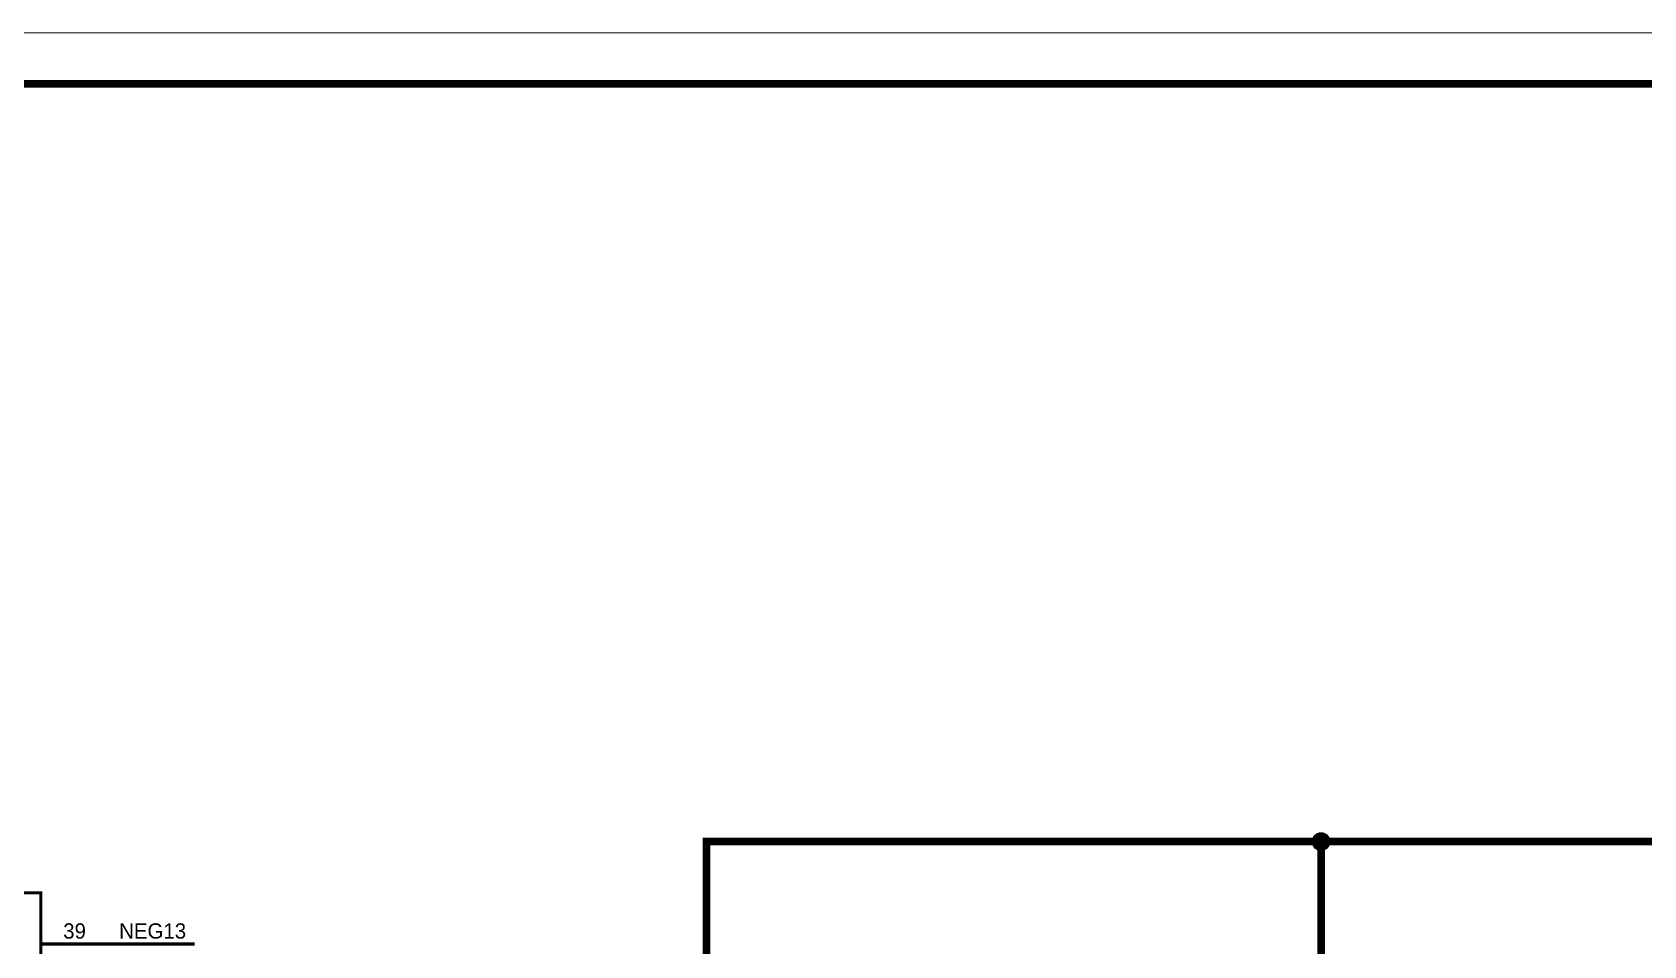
# Model space of a CAD drawing. Header units: millimetres. Extents: x 0 to 841, y 0 to 594.
# Drawn here: x 239.2 to 396.5, y 504.8 to 594 of the extents above; entities that cross this region are included whole.
import ezdxf

# ---------------------------------------------------------------- set-up
doc = ezdxf.new("R2010")
doc.units = ezdxf.units.MM
doc.layers.add('Sheet', color=255, linetype='Continuous')

msp = doc.modelspace()

# ---------------------------------------------------------------- linework, layer by layer
at = {"layer": 'Sheet'}
for points, const_width in [([(0.16, 594), (0.16, 0), (840.88, 0), (840.88, 594), (0.16, 594), (0.16, 594)], 0.0991), ([(0.16, 594), (0.16, 0), (840.88, 0), (840.88, 594), (0.16, 594), (0.16, 594)], 0.0991), ([(200.08, 509.99), (240.06, 509.99), (240.06, 409.99), (200.08, 409.99), (200.08, 509.99)], 0.3)]:
    msp.add_lwpolyline(points, close=True, dxfattribs=dict(at, const_width=const_width))
for points, const_width in [([(835.88, 589), (20.16, 589)], 0.749), ([(305.05, 470), (305.05, 470), (305.05, 515), (365.03, 515)], 0.749), ([(364.26, 515), (364.26, 515.04), (364.26, 515.07), (364.27, 515.11), (364.27, 515.15), (364.29, 515.18), (364.29, 515.23), (364.3, 515.26), (364.32, 515.29), (364.33, 515.32), (364.35, 515.35), (364.37, 515.39), (364.38, 515.42), (364.41, 515.45), (364.43, 515.48), (364.46, 515.51), (364.47, 515.54), (364.51, 515.56), (364.54, 515.59), (364.57, 515.6), (364.6, 515.63), (364.63, 515.65), (364.66, 515.66), (364.69, 515.68), (364.72, 515.7), (364.77, 515.71), (364.8, 515.73), (364.83, 515.73), (364.88, 515.74), (364.91, 515.74), (364.96, 515.76), (364.99, 515.76), (365.03, 515.76)], 0.3), ([(364.26, 515), (364.26, 515.04), (364.26, 515.07), (364.27, 515.11), (364.27, 515.15), (364.29, 515.18), (364.29, 515.23), (364.3, 515.26), (364.32, 515.29), (364.33, 515.32), (364.35, 515.35), (364.37, 515.39), (364.38, 515.42), (364.41, 515.45), (364.43, 515.48), (364.46, 515.51), (364.47, 515.54), (364.51, 515.56), (364.54, 515.59), (364.57, 515.6), (364.6, 515.63), (364.63, 515.65), (364.66, 515.66), (364.69, 515.68), (364.72, 515.7), (364.77, 515.71), (364.8, 515.73), (364.83, 515.73), (364.88, 515.74), (364.91, 515.74), (364.96, 515.76), (364.99, 515.76), (365.03, 515.76)], 0.3), ([(364.26, 515), (364.26, 515.04), (364.26, 515.07), (364.27, 515.11), (364.27, 515.15), (364.29, 515.18), (364.29, 515.23), (364.3, 515.26), (364.32, 515.29), (364.33, 515.32), (364.35, 515.35), (364.37, 515.39), (364.38, 515.42), (364.41, 515.45), (364.43, 515.48), (364.46, 515.51), (364.47, 515.54), (364.51, 515.56), (364.54, 515.59), (364.57, 515.6), (364.6, 515.63), (364.63, 515.65), (364.66, 515.66), (364.69, 515.68), (364.72, 515.7), (364.77, 515.71), (364.8, 515.73), (364.83, 515.73), (364.88, 515.74), (364.91, 515.74), (364.96, 515.76), (364.99, 515.76), (365.03, 515.76)], 0.3), ([(364.26, 515), (364.26, 515.04), (364.26, 515.07), (364.27, 515.11), (364.27, 515.15), (364.29, 515.18), (364.29, 515.23), (364.3, 515.26), (364.32, 515.29), (364.33, 515.32), (364.35, 515.35), (364.37, 515.39), (364.38, 515.42), (364.41, 515.45), (364.43, 515.48), (364.46, 515.51), (364.47, 515.54), (364.51, 515.56), (364.54, 515.59), (364.57, 515.6), (364.6, 515.63), (364.63, 515.65), (364.66, 515.66), (364.69, 515.68), (364.72, 515.7), (364.77, 515.71), (364.8, 515.73), (364.83, 515.73), (364.88, 515.74), (364.91, 515.74), (364.96, 515.76), (364.99, 515.76), (365.03, 515.76)], 0.3), ([(364.26, 515), (364.26, 515.04), (364.26, 515.07), (364.27, 515.11), (364.27, 515.15), (364.29, 515.18), (364.29, 515.23), (364.3, 515.26), (364.32, 515.29), (364.33, 515.32), (364.35, 515.35), (364.37, 515.39), (364.38, 515.42), (364.41, 515.45), (364.43, 515.48), (364.46, 515.51), (364.47, 515.54), (364.51, 515.56), (364.54, 515.59), (364.57, 515.6), (364.6, 515.63), (364.63, 515.65), (364.66, 515.66), (364.69, 515.68), (364.72, 515.7), (364.77, 515.71), (364.8, 515.73), (364.83, 515.73), (364.88, 515.74), (364.91, 515.74), (364.96, 515.76), (364.99, 515.76), (365.03, 515.76)], 0.3), ([(364.26, 515), (364.26, 515.04), (364.26, 515.07), (364.27, 515.11), (364.27, 515.15), (364.29, 515.18), (364.29, 515.23), (364.3, 515.26), (364.32, 515.29), (364.33, 515.32), (364.35, 515.35), (364.37, 515.39), (364.38, 515.42), (364.41, 515.45), (364.43, 515.48), (364.46, 515.51), (364.47, 515.54), (364.51, 515.56), (364.54, 515.59), (364.57, 515.6), (364.6, 515.63), (364.63, 515.65), (364.66, 515.66), (364.69, 515.68), (364.72, 515.7), (364.77, 515.71), (364.8, 515.73), (364.83, 515.73), (364.88, 515.74), (364.91, 515.74), (364.96, 515.76), (364.99, 515.76), (365.03, 515.76)], 0.3), ([(364.26, 515), (364.26, 515.04), (364.26, 515.07), (364.27, 515.11), (364.27, 515.15), (364.29, 515.18), (364.29, 515.23), (364.3, 515.26), (364.32, 515.29), (364.33, 515.32), (364.35, 515.35), (364.37, 515.39), (364.38, 515.42), (364.41, 515.45), (364.43, 515.48), (364.46, 515.51), (364.47, 515.54), (364.51, 515.56), (364.54, 515.59), (364.57, 515.6), (364.6, 515.63), (364.63, 515.65), (364.66, 515.66), (364.69, 515.68), (364.72, 515.7), (364.77, 515.71), (364.8, 515.73), (364.83, 515.73), (364.88, 515.74), (364.91, 515.74), (364.96, 515.76), (364.99, 515.76), (365.03, 515.76)], 0.3), ([(364.26, 515), (364.26, 515.04), (364.26, 515.07), (364.27, 515.11), (364.27, 515.15), (364.29, 515.18), (364.29, 515.23), (364.3, 515.26), (364.32, 515.29), (364.33, 515.32), (364.35, 515.35), (364.37, 515.39), (364.38, 515.42), (364.41, 515.45), (364.43, 515.48), (364.46, 515.51), (364.47, 515.54), (364.51, 515.56), (364.54, 515.59), (364.57, 515.6), (364.6, 515.63), (364.63, 515.65), (364.66, 515.66), (364.69, 515.68), (364.72, 515.7), (364.77, 515.71), (364.8, 515.73), (364.83, 515.73), (364.88, 515.74), (364.91, 515.74), (364.96, 515.76), (364.99, 515.76), (365.03, 515.76)], 0.3), ([(365.03, 514.24), (364.99, 514.24), (364.96, 514.24), (364.91, 514.25), (364.88, 514.25), (364.83, 514.27), (364.8, 514.27), (364.77, 514.28), (364.72, 514.3), (364.69, 514.31), (364.66, 514.33), (364.63, 514.34), (364.6, 514.36), (364.57, 514.39), (364.54, 514.41), (364.51, 514.44), (364.47, 514.45), (364.46, 514.48), (364.43, 514.52), (364.41, 514.55), (364.38, 514.58), (364.37, 514.61), (364.35, 514.64), (364.33, 514.67), (364.32, 514.7), (364.3, 514.73), (364.29, 514.76), (364.29, 514.81), (364.27, 514.84), (364.27, 514.89), (364.26, 514.92), (364.26, 514.95), (364.26, 515)], 0.3), ([(364.26, 515), (364.26, 515)], 0.3), ([(365.03, 514.24), (364.99, 514.24), (364.96, 514.24), (364.91, 514.25), (364.88, 514.25), (364.83, 514.27), (364.8, 514.27), (364.77, 514.28), (364.72, 514.3), (364.69, 514.31), (364.66, 514.33), (364.63, 514.34), (364.6, 514.36), (364.57, 514.39), (364.54, 514.41), (364.51, 514.44), (364.47, 514.45), (364.46, 514.48), (364.43, 514.52), (364.41, 514.55), (364.38, 514.58), (364.37, 514.61), (364.35, 514.64), (364.33, 514.67), (364.32, 514.7), (364.3, 514.73), (364.29, 514.76), (364.29, 514.81), (364.27, 514.84), (364.27, 514.89), (364.26, 514.92), (364.26, 514.95), (364.26, 515)], 0.3), ([(364.26, 515), (364.26, 515)], 0.3), ([(365.03, 514.24), (364.99, 514.24), (364.96, 514.24), (364.91, 514.25), (364.88, 514.25), (364.83, 514.27), (364.8, 514.27), (364.77, 514.28), (364.72, 514.3), (364.69, 514.31), (364.66, 514.33), (364.63, 514.34), (364.6, 514.36), (364.57, 514.39), (364.54, 514.41), (364.51, 514.44), (364.47, 514.45), (364.46, 514.48), (364.43, 514.52), (364.41, 514.55), (364.38, 514.58), (364.37, 514.61), (364.35, 514.64), (364.33, 514.67), (364.32, 514.7), (364.3, 514.73), (364.29, 514.76), (364.29, 514.81), (364.27, 514.84), (364.27, 514.89), (364.26, 514.92), (364.26, 514.95), (364.26, 515)], 0.3), ([(364.26, 515), (364.26, 515)], 0.3), ([(365.03, 514.24), (364.99, 514.24), (364.96, 514.24), (364.91, 514.25), (364.88, 514.25), (364.83, 514.27), (364.8, 514.27), (364.77, 514.28), (364.72, 514.3), (364.69, 514.31), (364.66, 514.33), (364.63, 514.34), (364.6, 514.36), (364.57, 514.39), (364.54, 514.41), (364.51, 514.44), (364.47, 514.45), (364.46, 514.48), (364.43, 514.52), (364.41, 514.55), (364.38, 514.58), (364.37, 514.61), (364.35, 514.64), (364.33, 514.67), (364.32, 514.7), (364.3, 514.73), (364.29, 514.76), (364.29, 514.81), (364.27, 514.84), (364.27, 514.89), (364.26, 514.92), (364.26, 514.95), (364.26, 515)], 0.3), ([(364.26, 515), (364.26, 515)], 0.3), ([(365.03, 514.24), (364.99, 514.24), (364.96, 514.24), (364.91, 514.25), (364.88, 514.25), (364.83, 514.27), (364.8, 514.27), (364.77, 514.28), (364.72, 514.3), (364.69, 514.31), (364.66, 514.33), (364.63, 514.34), (364.6, 514.36), (364.57, 514.39), (364.54, 514.41), (364.51, 514.44), (364.47, 514.45), (364.46, 514.48), (364.43, 514.52), (364.41, 514.55), (364.38, 514.58), (364.37, 514.61), (364.35, 514.64), (364.33, 514.67), (364.32, 514.7), (364.3, 514.73), (364.29, 514.76), (364.29, 514.81), (364.27, 514.84), (364.27, 514.89), (364.26, 514.92), (364.26, 514.95), (364.26, 515)], 0.3), ([(364.26, 515), (364.26, 515)], 0.3), ([(365.03, 514.24), (364.99, 514.24), (364.96, 514.24), (364.91, 514.25), (364.88, 514.25), (364.83, 514.27), (364.8, 514.27), (364.77, 514.28), (364.72, 514.3), (364.69, 514.31), (364.66, 514.33), (364.63, 514.34), (364.6, 514.36), (364.57, 514.39), (364.54, 514.41), (364.51, 514.44), (364.47, 514.45), (364.46, 514.48), (364.43, 514.52), (364.41, 514.55), (364.38, 514.58), (364.37, 514.61), (364.35, 514.64), (364.33, 514.67), (364.32, 514.7), (364.3, 514.73), (364.29, 514.76), (364.29, 514.81), (364.27, 514.84), (364.27, 514.89), (364.26, 514.92), (364.26, 514.95), (364.26, 515)], 0.3), ([(364.26, 515), (364.26, 515)], 0.3), ([(365.03, 514.24), (364.99, 514.24), (364.96, 514.24), (364.91, 514.25), (364.88, 514.25), (364.83, 514.27), (364.8, 514.27), (364.77, 514.28), (364.72, 514.3), (364.69, 514.31), (364.66, 514.33), (364.63, 514.34), (364.6, 514.36), (364.57, 514.39), (364.54, 514.41), (364.51, 514.44), (364.47, 514.45), (364.46, 514.48), (364.43, 514.52), (364.41, 514.55), (364.38, 514.58), (364.37, 514.61), (364.35, 514.64), (364.33, 514.67), (364.32, 514.7), (364.3, 514.73), (364.29, 514.76), (364.29, 514.81), (364.27, 514.84), (364.27, 514.89), (364.26, 514.92), (364.26, 514.95), (364.26, 515)], 0.3), ([(364.26, 515), (364.26, 515)], 0.3), ([(365.03, 514.24), (364.99, 514.24), (364.96, 514.24), (364.91, 514.25), (364.88, 514.25), (364.83, 514.27), (364.8, 514.27), (364.77, 514.28), (364.72, 514.3), (364.69, 514.31), (364.66, 514.33), (364.63, 514.34), (364.6, 514.36), (364.57, 514.39), (364.54, 514.41), (364.51, 514.44), (364.47, 514.45), (364.46, 514.48), (364.43, 514.52), (364.41, 514.55), (364.38, 514.58), (364.37, 514.61), (364.35, 514.64), (364.33, 514.67), (364.32, 514.7), (364.3, 514.73), (364.29, 514.76), (364.29, 514.81), (364.27, 514.84), (364.27, 514.89), (364.26, 514.92), (364.26, 514.95), (364.26, 515)], 0.3), ([(364.26, 515), (364.26, 515)], 0.3), ([(365.03, 470), (365.03, 515), (420, 515), (479.99, 515), (479.99, 449.99)], 0.749), ([(365.03, 515.76), (365.03, 515.76)], 0.3), ([(365.03, 515.76), (365.08, 515.76), (365.11, 515.76), (365.14, 515.74), (365.19, 515.74), (365.22, 515.73), (365.27, 515.73), (365.3, 515.71), (365.33, 515.7), (365.36, 515.68), (365.39, 515.66), (365.42, 515.65), (365.45, 515.63), (365.48, 515.6), (365.52, 515.59), (365.55, 515.56), (365.58, 515.54), (365.59, 515.51), (365.62, 515.48), (365.64, 515.45), (365.67, 515.42), (365.69, 515.39), (365.7, 515.35), (365.72, 515.32), (365.73, 515.29), (365.75, 515.26), (365.76, 515.23), (365.76, 515.18), (365.78, 515.15), (365.78, 515.11), (365.79, 515.07), (365.79, 515.04), (365.79, 515)], 0.3), ([(365.03, 515.76), (365.03, 515.76)], 0.3), ([(365.03, 515.76), (365.08, 515.76), (365.11, 515.76), (365.14, 515.74), (365.19, 515.74), (365.22, 515.73), (365.27, 515.73), (365.3, 515.71), (365.33, 515.7), (365.36, 515.68), (365.39, 515.66), (365.42, 515.65), (365.45, 515.63), (365.48, 515.6), (365.52, 515.59), (365.55, 515.56), (365.58, 515.54), (365.59, 515.51), (365.62, 515.48), (365.64, 515.45), (365.67, 515.42), (365.69, 515.39), (365.7, 515.35), (365.72, 515.32), (365.73, 515.29), (365.75, 515.26), (365.76, 515.23), (365.76, 515.18), (365.78, 515.15), (365.78, 515.11), (365.79, 515.07), (365.79, 515.04), (365.79, 515)], 0.3), ([(365.03, 515.76), (365.03, 515.76)], 0.3), ([(365.03, 515.76), (365.08, 515.76), (365.11, 515.76), (365.14, 515.74), (365.19, 515.74), (365.22, 515.73), (365.27, 515.73), (365.3, 515.71), (365.33, 515.7), (365.36, 515.68), (365.39, 515.66), (365.42, 515.65), (365.45, 515.63), (365.48, 515.6), (365.52, 515.59), (365.55, 515.56), (365.58, 515.54), (365.59, 515.51), (365.62, 515.48), (365.64, 515.45), (365.67, 515.42), (365.69, 515.39), (365.7, 515.35), (365.72, 515.32), (365.73, 515.29), (365.75, 515.26), (365.76, 515.23), (365.76, 515.18), (365.78, 515.15), (365.78, 515.11), (365.79, 515.07), (365.79, 515.04), (365.79, 515)], 0.3), ([(365.03, 515.76), (365.03, 515.76)], 0.3), ([(365.03, 515.76), (365.08, 515.76), (365.11, 515.76), (365.14, 515.74), (365.19, 515.74), (365.22, 515.73), (365.27, 515.73), (365.3, 515.71), (365.33, 515.7), (365.36, 515.68), (365.39, 515.66), (365.42, 515.65), (365.45, 515.63), (365.48, 515.6), (365.52, 515.59), (365.55, 515.56), (365.58, 515.54), (365.59, 515.51), (365.62, 515.48), (365.64, 515.45), (365.67, 515.42), (365.69, 515.39), (365.7, 515.35), (365.72, 515.32), (365.73, 515.29), (365.75, 515.26), (365.76, 515.23), (365.76, 515.18), (365.78, 515.15), (365.78, 515.11), (365.79, 515.07), (365.79, 515.04), (365.79, 515)], 0.3), ([(365.03, 515.76), (365.03, 515.76)], 0.3), ([(365.03, 515.76), (365.08, 515.76), (365.11, 515.76), (365.14, 515.74), (365.19, 515.74), (365.22, 515.73), (365.27, 515.73), (365.3, 515.71), (365.33, 515.7), (365.36, 515.68), (365.39, 515.66), (365.42, 515.65), (365.45, 515.63), (365.48, 515.6), (365.52, 515.59), (365.55, 515.56), (365.58, 515.54), (365.59, 515.51), (365.62, 515.48), (365.64, 515.45), (365.67, 515.42), (365.69, 515.39), (365.7, 515.35), (365.72, 515.32), (365.73, 515.29), (365.75, 515.26), (365.76, 515.23), (365.76, 515.18), (365.78, 515.15), (365.78, 515.11), (365.79, 515.07), (365.79, 515.04), (365.79, 515)], 0.3), ([(365.03, 515.76), (365.03, 515.76)], 0.3), ([(365.03, 515.76), (365.08, 515.76), (365.11, 515.76), (365.14, 515.74), (365.19, 515.74), (365.22, 515.73), (365.27, 515.73), (365.3, 515.71), (365.33, 515.7), (365.36, 515.68), (365.39, 515.66), (365.42, 515.65), (365.45, 515.63), (365.48, 515.6), (365.52, 515.59), (365.55, 515.56), (365.58, 515.54), (365.59, 515.51), (365.62, 515.48), (365.64, 515.45), (365.67, 515.42), (365.69, 515.39), (365.7, 515.35), (365.72, 515.32), (365.73, 515.29), (365.75, 515.26), (365.76, 515.23), (365.76, 515.18), (365.78, 515.15), (365.78, 515.11), (365.79, 515.07), (365.79, 515.04), (365.79, 515)], 0.3), ([(365.03, 515.76), (365.03, 515.76)], 0.3), ([(365.03, 515.76), (365.08, 515.76), (365.11, 515.76), (365.14, 515.74), (365.19, 515.74), (365.22, 515.73), (365.27, 515.73), (365.3, 515.71), (365.33, 515.7), (365.36, 515.68), (365.39, 515.66), (365.42, 515.65), (365.45, 515.63), (365.48, 515.6), (365.52, 515.59), (365.55, 515.56), (365.58, 515.54), (365.59, 515.51), (365.62, 515.48), (365.64, 515.45), (365.67, 515.42), (365.69, 515.39), (365.7, 515.35), (365.72, 515.32), (365.73, 515.29), (365.75, 515.26), (365.76, 515.23), (365.76, 515.18), (365.78, 515.15), (365.78, 515.11), (365.79, 515.07), (365.79, 515.04), (365.79, 515)], 0.3), ([(365.03, 515.76), (365.03, 515.76)], 0.3), ([(365.03, 515.76), (365.08, 515.76), (365.11, 515.76), (365.14, 515.74), (365.19, 515.74), (365.22, 515.73), (365.27, 515.73), (365.3, 515.71), (365.33, 515.7), (365.36, 515.68), (365.39, 515.66), (365.42, 515.65), (365.45, 515.63), (365.48, 515.6), (365.52, 515.59), (365.55, 515.56), (365.58, 515.54), (365.59, 515.51), (365.62, 515.48), (365.64, 515.45), (365.67, 515.42), (365.69, 515.39), (365.7, 515.35), (365.72, 515.32), (365.73, 515.29), (365.75, 515.26), (365.76, 515.23), (365.76, 515.18), (365.78, 515.15), (365.78, 515.11), (365.79, 515.07), (365.79, 515.04), (365.79, 515)], 0.3), ([(365.79, 515), (365.79, 514.95), (365.79, 514.92), (365.78, 514.89), (365.78, 514.84), (365.76, 514.81), (365.76, 514.76), (365.75, 514.73), (365.73, 514.7), (365.72, 514.67), (365.7, 514.64), (365.69, 514.61), (365.67, 514.58), (365.64, 514.55), (365.62, 514.52), (365.59, 514.48), (365.58, 514.45), (365.55, 514.44), (365.52, 514.41), (365.48, 514.39), (365.45, 514.36), (365.42, 514.34), (365.39, 514.33), (365.36, 514.31), (365.33, 514.3), (365.3, 514.28), (365.27, 514.27), (365.22, 514.27), (365.19, 514.25), (365.14, 514.25), (365.11, 514.24), (365.08, 514.24), (365.03, 514.24)], 0.3), ([(365.79, 515), (365.79, 514.95), (365.79, 514.92), (365.78, 514.89), (365.78, 514.84), (365.76, 514.81), (365.76, 514.76), (365.75, 514.73), (365.73, 514.7), (365.72, 514.67), (365.7, 514.64), (365.69, 514.61), (365.67, 514.58), (365.64, 514.55), (365.62, 514.52), (365.59, 514.48), (365.58, 514.45), (365.55, 514.44), (365.52, 514.41), (365.48, 514.39), (365.45, 514.36), (365.42, 514.34), (365.39, 514.33), (365.36, 514.31), (365.33, 514.3), (365.3, 514.28), (365.27, 514.27), (365.22, 514.27), (365.19, 514.25), (365.14, 514.25), (365.11, 514.24), (365.08, 514.24), (365.03, 514.24)], 0.3), ([(365.79, 515), (365.79, 514.95), (365.79, 514.92), (365.78, 514.89), (365.78, 514.84), (365.76, 514.81), (365.76, 514.76), (365.75, 514.73), (365.73, 514.7), (365.72, 514.67), (365.7, 514.64), (365.69, 514.61), (365.67, 514.58), (365.64, 514.55), (365.62, 514.52), (365.59, 514.48), (365.58, 514.45), (365.55, 514.44), (365.52, 514.41), (365.48, 514.39), (365.45, 514.36), (365.42, 514.34), (365.39, 514.33), (365.36, 514.31), (365.33, 514.3), (365.3, 514.28), (365.27, 514.27), (365.22, 514.27), (365.19, 514.25), (365.14, 514.25), (365.11, 514.24), (365.08, 514.24), (365.03, 514.24)], 0.3), ([(365.79, 515), (365.79, 514.95), (365.79, 514.92), (365.78, 514.89), (365.78, 514.84), (365.76, 514.81), (365.76, 514.76), (365.75, 514.73), (365.73, 514.7), (365.72, 514.67), (365.7, 514.64), (365.69, 514.61), (365.67, 514.58), (365.64, 514.55), (365.62, 514.52), (365.59, 514.48), (365.58, 514.45), (365.55, 514.44), (365.52, 514.41), (365.48, 514.39), (365.45, 514.36), (365.42, 514.34), (365.39, 514.33), (365.36, 514.31), (365.33, 514.3), (365.3, 514.28), (365.27, 514.27), (365.22, 514.27), (365.19, 514.25), (365.14, 514.25), (365.11, 514.24), (365.08, 514.24), (365.03, 514.24)], 0.3), ([(365.79, 515), (365.79, 514.95), (365.79, 514.92), (365.78, 514.89), (365.78, 514.84), (365.76, 514.81), (365.76, 514.76), (365.75, 514.73), (365.73, 514.7), (365.72, 514.67), (365.7, 514.64), (365.69, 514.61), (365.67, 514.58), (365.64, 514.55), (365.62, 514.52), (365.59, 514.48), (365.58, 514.45), (365.55, 514.44), (365.52, 514.41), (365.48, 514.39), (365.45, 514.36), (365.42, 514.34), (365.39, 514.33), (365.36, 514.31), (365.33, 514.3), (365.3, 514.28), (365.27, 514.27), (365.22, 514.27), (365.19, 514.25), (365.14, 514.25), (365.11, 514.24), (365.08, 514.24), (365.03, 514.24)], 0.3), ([(365.79, 515), (365.79, 514.95), (365.79, 514.92), (365.78, 514.89), (365.78, 514.84), (365.76, 514.81), (365.76, 514.76), (365.75, 514.73), (365.73, 514.7), (365.72, 514.67), (365.7, 514.64), (365.69, 514.61), (365.67, 514.58), (365.64, 514.55), (365.62, 514.52), (365.59, 514.48), (365.58, 514.45), (365.55, 514.44), (365.52, 514.41), (365.48, 514.39), (365.45, 514.36), (365.42, 514.34), (365.39, 514.33), (365.36, 514.31), (365.33, 514.3), (365.3, 514.28), (365.27, 514.27), (365.22, 514.27), (365.19, 514.25), (365.14, 514.25), (365.11, 514.24), (365.08, 514.24), (365.03, 514.24)], 0.3), ([(365.79, 515), (365.79, 514.95), (365.79, 514.92), (365.78, 514.89), (365.78, 514.84), (365.76, 514.81), (365.76, 514.76), (365.75, 514.73), (365.73, 514.7), (365.72, 514.67), (365.7, 514.64), (365.69, 514.61), (365.67, 514.58), (365.64, 514.55), (365.62, 514.52), (365.59, 514.48), (365.58, 514.45), (365.55, 514.44), (365.52, 514.41), (365.48, 514.39), (365.45, 514.36), (365.42, 514.34), (365.39, 514.33), (365.36, 514.31), (365.33, 514.3), (365.3, 514.28), (365.27, 514.27), (365.22, 514.27), (365.19, 514.25), (365.14, 514.25), (365.11, 514.24), (365.08, 514.24), (365.03, 514.24)], 0.3), ([(365.79, 515), (365.79, 514.95), (365.79, 514.92), (365.78, 514.89), (365.78, 514.84), (365.76, 514.81), (365.76, 514.76), (365.75, 514.73), (365.73, 514.7), (365.72, 514.67), (365.7, 514.64), (365.69, 514.61), (365.67, 514.58), (365.64, 514.55), (365.62, 514.52), (365.59, 514.48), (365.58, 514.45), (365.55, 514.44), (365.52, 514.41), (365.48, 514.39), (365.45, 514.36), (365.42, 514.34), (365.39, 514.33), (365.36, 514.31), (365.33, 514.3), (365.3, 514.28), (365.27, 514.27), (365.22, 514.27), (365.19, 514.25), (365.14, 514.25), (365.11, 514.24), (365.08, 514.24), (365.03, 514.24)], 0.3), ([(365.79, 515), (365.79, 515), (365.79, 515), (365.79, 515), (365.79, 515), (365.79, 515), (365.79, 515), (365.79, 515), (365.79, 515), (365.79, 515), (365.79, 515), (365.79, 515), (365.79, 515), (365.79, 515), (365.79, 515), (365.79, 515), (365.79, 515), (365.79, 515), (365.79, 515), (365.79, 515), (365.79, 515), (365.79, 515), (365.79, 515), (365.79, 515), (365.79, 515), (365.79, 515), (365.79, 515), (365.79, 515), (365.79, 515), (365.79, 515), (365.79, 515), (365.79, 515), (365.79, 515)], 0.3), ([(365.79, 515), (365.79, 515)], 0.3), ([(365.79, 515), (365.79, 515), (365.79, 515), (365.79, 515), (365.79, 515), (365.79, 515), (365.79, 515), (365.79, 515), (365.79, 515), (365.79, 515), (365.79, 515), (365.79, 515), (365.79, 515), (365.79, 515), (365.79, 515), (365.79, 515), (365.79, 515), (365.79, 515), (365.79, 515), (365.79, 515), (365.79, 515), (365.79, 515), (365.79, 515), (365.79, 515), (365.79, 515), (365.79, 515), (365.79, 515), (365.79, 515), (365.79, 515), (365.79, 515), (365.79, 515), (365.79, 515), (365.79, 515)], 0.3), ([(365.79, 515), (365.79, 515)], 0.3), ([(365.79, 515), (365.79, 515), (365.79, 515), (365.79, 515), (365.79, 515), (365.79, 515), (365.79, 515), (365.79, 515), (365.79, 515), (365.79, 515), (365.79, 515), (365.79, 515), (365.79, 515), (365.79, 515), (365.79, 515), (365.79, 515), (365.79, 515), (365.79, 515), (365.79, 515), (365.79, 515), (365.79, 515), (365.79, 515), (365.79, 515), (365.79, 515), (365.79, 515), (365.79, 515), (365.79, 515), (365.79, 515), (365.79, 515), (365.79, 515), (365.79, 515), (365.79, 515), (365.79, 515)], 0.3), ([(365.79, 515), (365.79, 515)], 0.3), ([(365.79, 515), (365.79, 515), (365.79, 515), (365.79, 515), (365.79, 515), (365.79, 515), (365.79, 515), (365.79, 515), (365.79, 515), (365.79, 515), (365.79, 515), (365.79, 515), (365.79, 515), (365.79, 515), (365.79, 515), (365.79, 515), (365.79, 515), (365.79, 515), (365.79, 515), (365.79, 515), (365.79, 515), (365.79, 515), (365.79, 515), (365.79, 515), (365.79, 515), (365.79, 515), (365.79, 515), (365.79, 515), (365.79, 515), (365.79, 515), (365.79, 515), (365.79, 515), (365.79, 515)], 0.3), ([(365.79, 515), (365.79, 515)], 0.3), ([(365.79, 515), (365.79, 515), (365.79, 515), (365.79, 515), (365.79, 515), (365.79, 515), (365.79, 515), (365.79, 515), (365.79, 515), (365.79, 515), (365.79, 515), (365.79, 515), (365.79, 515), (365.79, 515), (365.79, 515), (365.79, 515), (365.79, 515), (365.79, 515), (365.79, 515), (365.79, 515), (365.79, 515), (365.79, 515), (365.79, 515), (365.79, 515), (365.79, 515), (365.79, 515), (365.79, 515), (365.79, 515), (365.79, 515), (365.79, 515), (365.79, 515), (365.79, 515), (365.79, 515)], 0.3), ([(365.79, 515), (365.79, 515)], 0.3), ([(365.79, 515), (365.79, 515), (365.79, 515), (365.79, 515), (365.79, 515), (365.79, 515), (365.79, 515), (365.79, 515), (365.79, 515), (365.79, 515), (365.79, 515), (365.79, 515), (365.79, 515), (365.79, 515), (365.79, 515), (365.79, 515), (365.79, 515), (365.79, 515), (365.79, 515), (365.79, 515), (365.79, 515), (365.79, 515), (365.79, 515), (365.79, 515), (365.79, 515), (365.79, 515), (365.79, 515), (365.79, 515), (365.79, 515), (365.79, 515), (365.79, 515), (365.79, 515), (365.79, 515)], 0.3), ([(365.79, 515), (365.79, 515)], 0.3), ([(365.79, 515), (365.79, 515), (365.79, 515), (365.79, 515), (365.79, 515), (365.79, 515), (365.79, 515), (365.79, 515), (365.79, 515), (365.79, 515), (365.79, 515), (365.79, 515), (365.79, 515), (365.79, 515), (365.79, 515), (365.79, 515), (365.79, 515), (365.79, 515), (365.79, 515), (365.79, 515), (365.79, 515), (365.79, 515), (365.79, 515), (365.79, 515), (365.79, 515), (365.79, 515), (365.79, 515), (365.79, 515), (365.79, 515), (365.79, 515), (365.79, 515), (365.79, 515), (365.79, 515)], 0.3), ([(365.79, 515), (365.79, 515)], 0.3), ([(365.79, 515), (365.79, 515), (365.79, 515), (365.79, 515), (365.79, 515), (365.79, 515), (365.79, 515), (365.79, 515), (365.79, 515), (365.79, 515), (365.79, 515), (365.79, 515), (365.79, 515), (365.79, 515), (365.79, 515), (365.79, 515), (365.79, 515), (365.79, 515), (365.79, 515), (365.79, 515), (365.79, 515), (365.79, 515), (365.79, 515), (365.79, 515), (365.79, 515), (365.79, 515), (365.79, 515), (365.79, 515), (365.79, 515), (365.79, 515), (365.79, 515), (365.79, 515), (365.79, 515)], 0.3), ([(365.79, 515), (365.79, 515)], 0.3), ([(240.06, 504.99), (242.56, 504.99)], 0.3), ([(242.56, 504.99), (255.06, 504.99)], 0.3)]:
    msp.add_lwpolyline(points, dxfattribs=dict(at, const_width=const_width))
at = {"layer": 'Sheet', "const_width": 0.762}
msp.add_lwpolyline([(364.62, 515, 1), (365.38, 515, 1)], format="xyb", close=True, dxfattribs=at)

# ---------------------------------------------------------------- texts
at = {"layer": 'Sheet'}
for s, p in [('39', (242.24, 505.52)), ('NEG13', (247.7, 505.52))]:
    msp.add_text(s, height=1.491, dxfattribs=at).set_placement(p)

doc.saveas('drawing.dxf')
